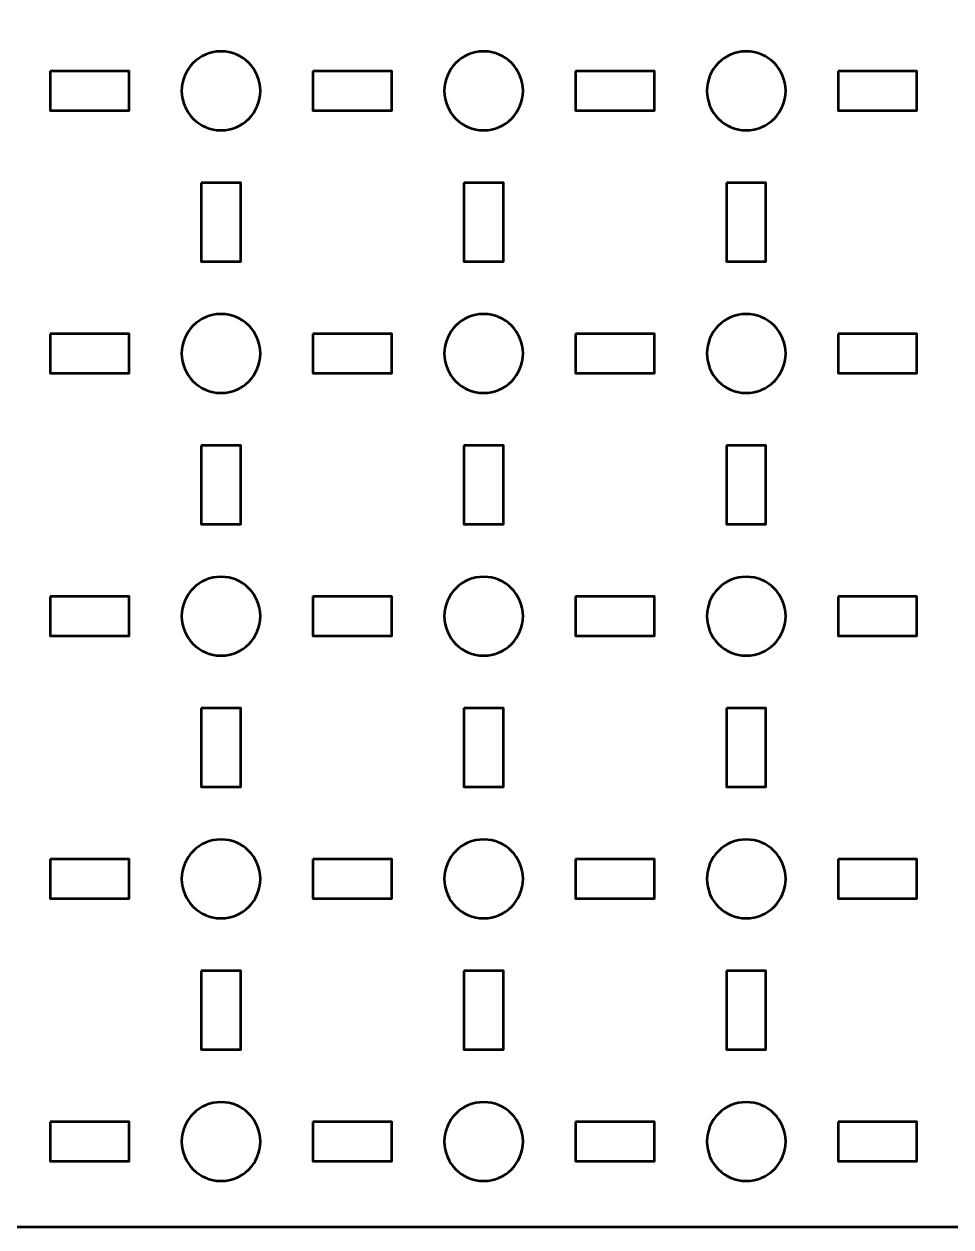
# Model space of a CAD drawing. Header units: centimetres. Extents: x -24.2 to 3.2, y -28.5 to 40.7.
# Drawn here: x -11 to -3.94, y -28.5 to -19.34 of the extents above; entities that cross this region are included whole.
import ezdxf

# ---------------------------------------------------------------- set-up
doc = ezdxf.new("R2010")
doc.units = ezdxf.units.CM
doc.header["$MEASUREMENT"] = 0
doc.layers.add('Layer 1', color=7, linetype='Continuous')

msp = doc.modelspace()

# ---------------------------------------------------------------- linework, layer by layer
at = {"layer": 'Layer 1', "lineweight": 53}
for points, knots in [([(-23.64992, -1.19999), (-23.64992, -1.19999), (2.65006, -1.19999), (2.65006, -1.19999), (2.65006, -1.19999), (2.92706, -1.19999), (3.15001, -1.42308), (3.15001, -1.70008), (3.15001, -1.70008), (3.15001, -1.70008), (3.15001, -28.00006), (3.15001, -28.00006), (3.15001, -28.00006), (3.15001, -28.27706), (2.92706, -28.50001), (2.65006, -28.50001), (2.65006, -28.50001), (2.65006, -28.50001), (-23.64992, -28.50001), (-23.64992, -28.50001), (-23.64992, -28.50001), (-23.92692, -28.50001), (-24.15001, -28.27706), (-24.15001, -28.00006), (-24.15001, -28.00006), (-24.15001, -28.00006), (-24.15001, -1.70008), (-24.15001, -1.70008), (-24.15001, -1.70008), (-24.15001, -1.42308), (-23.92692, -1.19999), (-23.64992, -1.19999)], [0, 0, 0, 0, 0.125, 0.125, 0.125, 0.125, 0.25, 0.25, 0.25, 0.25, 0.375, 0.375, 0.375, 0.375, 0.5, 0.5, 0.5, 0.5, 0.625, 0.625, 0.625, 0.625, 0.75, 0.75, 0.75, 0.75, 0.875, 0.875, 0.875, 0.875, 1, 1, 1, 1]), ([(-9.19996, -19.85008), (-9.19996, -20.01571), (-9.3343, -20.15008), (-9.49996, -20.15008), (-9.49996, -20.15008), (-9.66559, -20.15008), (-9.79997, -20.01571), (-9.79997, -19.85008), (-9.79997, -19.85008), (-9.79997, -19.68431), (-9.66559, -19.55008), (-9.49996, -19.55008), (-9.49996, -19.55008), (-9.3343, -19.55008), (-9.19996, -19.68431), (-9.19996, -19.85008)], [0, 0, 0, 0, 0.25, 0.25, 0.25, 0.25, 0.5, 0.5, 0.5, 0.5, 0.75, 0.75, 0.75, 0.75, 1, 1, 1, 1]), ([(-7.19999, -19.85008), (-7.19999, -20.01571), (-7.33423, -20.15008), (-7.5, -20.15008), (-7.5, -20.15008), (-7.66566, -20.15008), (-7.8, -20.01571), (-7.8, -19.85008), (-7.8, -19.85008), (-7.8, -19.68431), (-7.66566, -19.55008), (-7.5, -19.55008), (-7.5, -19.55008), (-7.33423, -19.55008), (-7.19999, -19.68431), (-7.19999, -19.85008)], [0, 0, 0, 0, 0.25, 0.25, 0.25, 0.25, 0.5, 0.5, 0.5, 0.5, 0.75, 0.75, 0.75, 0.75, 1, 1, 1, 1]), ([(-5.19992, -19.85008), (-5.19992, -20.01571), (-5.33429, -20.15008), (-5.49992, -20.15008), (-5.49992, -20.15008), (-5.66569, -20.15008), (-5.79992, -20.01571), (-5.79992, -19.85008), (-5.79992, -19.85008), (-5.79992, -19.68431), (-5.66569, -19.55008), (-5.49992, -19.55008), (-5.49992, -19.55008), (-5.33429, -19.55008), (-5.19992, -19.68431), (-5.19992, -19.85008)], [0, 0, 0, 0, 0.25, 0.25, 0.25, 0.25, 0.5, 0.5, 0.5, 0.5, 0.75, 0.75, 0.75, 0.75, 1, 1, 1, 1]), ([(-10.79998, -19.70001), (-10.79998, -19.70001), (-10.19998, -19.70001), (-10.19998, -19.70001), (-10.19998, -19.70001), (-10.19998, -19.70001), (-10.19998, -20.00001), (-10.19998, -20.00001), (-10.19998, -20.00001), (-10.19998, -20.00001), (-10.79998, -20.00001), (-10.79998, -20.00001), (-10.79998, -20.00001), (-10.79998, -20.00001), (-10.79998, -19.70001), (-10.79998, -19.70001)], [0, 0, 0, 0, 0.25, 0.25, 0.25, 0.25, 0.5, 0.5, 0.5, 0.5, 0.75, 0.75, 0.75, 0.75, 1, 1, 1, 1]), ([(-8.79991, -19.70001), (-8.79991, -19.70001), (-8.19991, -19.70001), (-8.19991, -19.70001), (-8.19991, -19.70001), (-8.19991, -19.70001), (-8.19991, -20.00001), (-8.19991, -20.00001), (-8.19991, -20.00001), (-8.19991, -20.00001), (-8.79991, -20.00001), (-8.79991, -20.00001), (-8.79991, -20.00001), (-8.79991, -20.00001), (-8.79991, -19.70001), (-8.79991, -19.70001)], [0, 0, 0, 0, 0.25, 0.25, 0.25, 0.25, 0.5, 0.5, 0.5, 0.5, 0.75, 0.75, 0.75, 0.75, 1, 1, 1, 1]), ([(-6.79998, -19.70001), (-6.79998, -19.70001), (-6.19997, -19.70001), (-6.19997, -19.70001), (-6.19997, -19.70001), (-6.19997, -19.70001), (-6.19997, -20.00001), (-6.19997, -20.00001), (-6.19997, -20.00001), (-6.19997, -20.00001), (-6.79998, -20.00001), (-6.79998, -20.00001), (-6.79998, -20.00001), (-6.79998, -20.00001), (-6.79998, -19.70001), (-6.79998, -19.70001)], [0, 0, 0, 0, 0.25, 0.25, 0.25, 0.25, 0.5, 0.5, 0.5, 0.5, 0.75, 0.75, 0.75, 0.75, 1, 1, 1, 1]), ([(-4.80001, -19.70001), (-4.80001, -19.70001), (-4.20001, -19.70001), (-4.20001, -19.70001), (-4.20001, -19.70001), (-4.20001, -19.70001), (-4.20001, -20.00001), (-4.20001, -20.00001), (-4.20001, -20.00001), (-4.20001, -20.00001), (-4.80001, -20.00001), (-4.80001, -20.00001), (-4.80001, -20.00001), (-4.80001, -20.00001), (-4.80001, -19.70001), (-4.80001, -19.70001)], [0, 0, 0, 0, 0.25, 0.25, 0.25, 0.25, 0.5, 0.5, 0.5, 0.5, 0.75, 0.75, 0.75, 0.75, 1, 1, 1, 1]), ([(-9.65004, -20.54999), (-9.65004, -20.54999), (-9.35003, -20.54999), (-9.35003, -20.54999), (-9.35003, -20.54999), (-9.35003, -20.54999), (-9.35003, -21.14999), (-9.35003, -21.14999), (-9.35003, -21.14999), (-9.35003, -21.14999), (-9.65004, -21.14999), (-9.65004, -21.14999), (-9.65004, -21.14999), (-9.65004, -21.14999), (-9.65004, -20.54999), (-9.65004, -20.54999)], [0, 0, 0, 0, 0.25, 0.25, 0.25, 0.25, 0.5, 0.5, 0.5, 0.5, 0.75, 0.75, 0.75, 0.75, 1, 1, 1, 1]), ([(-7.64993, -20.54999), (-7.64993, -20.54999), (-7.34992, -20.54999), (-7.34992, -20.54999), (-7.34992, -20.54999), (-7.34992, -20.54999), (-7.34992, -21.14999), (-7.34992, -21.14999), (-7.34992, -21.14999), (-7.34992, -21.14999), (-7.64993, -21.14999), (-7.64993, -21.14999), (-7.64993, -21.14999), (-7.64993, -21.14999), (-7.64993, -20.54999), (-7.64993, -20.54999)], [0, 0, 0, 0, 0.25, 0.25, 0.25, 0.25, 0.5, 0.5, 0.5, 0.5, 0.75, 0.75, 0.75, 0.75, 1, 1, 1, 1]), ([(-5.64999, -20.54999), (-5.64999, -20.54999), (-5.34999, -20.54999), (-5.34999, -20.54999), (-5.34999, -20.54999), (-5.34999, -20.54999), (-5.34999, -21.14999), (-5.34999, -21.14999), (-5.34999, -21.14999), (-5.34999, -21.14999), (-5.64999, -21.14999), (-5.64999, -21.14999), (-5.64999, -21.14999), (-5.64999, -21.14999), (-5.64999, -20.54999), (-5.64999, -20.54999)], [0, 0, 0, 0, 0.25, 0.25, 0.25, 0.25, 0.5, 0.5, 0.5, 0.5, 0.75, 0.75, 0.75, 0.75, 1, 1, 1, 1]), ([(-9.19996, -21.85001), (-9.19996, -22.01568), (-9.3343, -22.15001), (-9.49996, -22.15001), (-9.49996, -22.15001), (-9.66559, -22.15001), (-9.79997, -22.01568), (-9.79997, -21.85001), (-9.79997, -21.85001), (-9.79997, -21.68438), (-9.66559, -21.55001), (-9.49996, -21.55001), (-9.49996, -21.55001), (-9.3343, -21.55001), (-9.19996, -21.68438), (-9.19996, -21.85001)], [0, 0, 0, 0, 0.25, 0.25, 0.25, 0.25, 0.5, 0.5, 0.5, 0.5, 0.75, 0.75, 0.75, 0.75, 1, 1, 1, 1]), ([(-7.19999, -21.85001), (-7.19999, -22.01568), (-7.33423, -22.15001), (-7.5, -22.15001), (-7.5, -22.15001), (-7.66566, -22.15001), (-7.8, -22.01568), (-7.8, -21.85001), (-7.8, -21.85001), (-7.8, -21.68438), (-7.66566, -21.55001), (-7.5, -21.55001), (-7.5, -21.55001), (-7.33423, -21.55001), (-7.19999, -21.68438), (-7.19999, -21.85001)], [0, 0, 0, 0, 0.25, 0.25, 0.25, 0.25, 0.5, 0.5, 0.5, 0.5, 0.75, 0.75, 0.75, 0.75, 1, 1, 1, 1]), ([(-5.19992, -21.85001), (-5.19992, -22.01568), (-5.33429, -22.15001), (-5.49992, -22.15001), (-5.49992, -22.15001), (-5.66569, -22.15001), (-5.79992, -22.01568), (-5.79992, -21.85001), (-5.79992, -21.85001), (-5.79992, -21.68438), (-5.66569, -21.55001), (-5.49992, -21.55001), (-5.49992, -21.55001), (-5.33429, -21.55001), (-5.19992, -21.68438), (-5.19992, -21.85001)], [0, 0, 0, 0, 0.25, 0.25, 0.25, 0.25, 0.5, 0.5, 0.5, 0.5, 0.75, 0.75, 0.75, 0.75, 1, 1, 1, 1]), ([(-10.79998, -21.70008), (-10.79998, -21.70008), (-10.19998, -21.70008), (-10.19998, -21.70008), (-10.19998, -21.70008), (-10.19998, -21.70008), (-10.19998, -22.00008), (-10.19998, -22.00008), (-10.19998, -22.00008), (-10.19998, -22.00008), (-10.79998, -22.00008), (-10.79998, -22.00008), (-10.79998, -22.00008), (-10.79998, -22.00008), (-10.79998, -21.70008), (-10.79998, -21.70008)], [0, 0, 0, 0, 0.25, 0.25, 0.25, 0.25, 0.5, 0.5, 0.5, 0.5, 0.75, 0.75, 0.75, 0.75, 1, 1, 1, 1]), ([(-8.79991, -21.70008), (-8.79991, -21.70008), (-8.19991, -21.70008), (-8.19991, -21.70008), (-8.19991, -21.70008), (-8.19991, -21.70008), (-8.19991, -22.00008), (-8.19991, -22.00008), (-8.19991, -22.00008), (-8.19991, -22.00008), (-8.79991, -22.00008), (-8.79991, -22.00008), (-8.79991, -22.00008), (-8.79991, -22.00008), (-8.79991, -21.70008), (-8.79991, -21.70008)], [0, 0, 0, 0, 0.25, 0.25, 0.25, 0.25, 0.5, 0.5, 0.5, 0.5, 0.75, 0.75, 0.75, 0.75, 1, 1, 1, 1]), ([(-6.79998, -21.70008), (-6.79998, -21.70008), (-6.19997, -21.70008), (-6.19997, -21.70008), (-6.19997, -21.70008), (-6.19997, -21.70008), (-6.19997, -22.00008), (-6.19997, -22.00008), (-6.19997, -22.00008), (-6.19997, -22.00008), (-6.79998, -22.00008), (-6.79998, -22.00008), (-6.79998, -22.00008), (-6.79998, -22.00008), (-6.79998, -21.70008), (-6.79998, -21.70008)], [0, 0, 0, 0, 0.25, 0.25, 0.25, 0.25, 0.5, 0.5, 0.5, 0.5, 0.75, 0.75, 0.75, 0.75, 1, 1, 1, 1]), ([(-4.80001, -21.70008), (-4.80001, -21.70008), (-4.20001, -21.70008), (-4.20001, -21.70008), (-4.20001, -21.70008), (-4.20001, -21.70008), (-4.20001, -22.00008), (-4.20001, -22.00008), (-4.20001, -22.00008), (-4.20001, -22.00008), (-4.80001, -22.00008), (-4.80001, -22.00008), (-4.80001, -22.00008), (-4.80001, -22.00008), (-4.80001, -21.70008), (-4.80001, -21.70008)], [0, 0, 0, 0, 0.25, 0.25, 0.25, 0.25, 0.5, 0.5, 0.5, 0.5, 0.75, 0.75, 0.75, 0.75, 1, 1, 1, 1]), ([(-9.65004, -22.55006), (-9.65004, -22.55006), (-9.35003, -22.55006), (-9.35003, -22.55006), (-9.35003, -22.55006), (-9.35003, -22.55006), (-9.35003, -23.15007), (-9.35003, -23.15007), (-9.35003, -23.15007), (-9.35003, -23.15007), (-9.65004, -23.15007), (-9.65004, -23.15007), (-9.65004, -23.15007), (-9.65004, -23.15007), (-9.65004, -22.55006), (-9.65004, -22.55006)], [0, 0, 0, 0, 0.25, 0.25, 0.25, 0.25, 0.5, 0.5, 0.5, 0.5, 0.75, 0.75, 0.75, 0.75, 1, 1, 1, 1]), ([(-7.64993, -22.55006), (-7.64993, -22.55006), (-7.34992, -22.55006), (-7.34992, -22.55006), (-7.34992, -22.55006), (-7.34992, -22.55006), (-7.34992, -23.15007), (-7.34992, -23.15007), (-7.34992, -23.15007), (-7.34992, -23.15007), (-7.64993, -23.15007), (-7.64993, -23.15007), (-7.64993, -23.15007), (-7.64993, -23.15007), (-7.64993, -22.55006), (-7.64993, -22.55006)], [0, 0, 0, 0, 0.25, 0.25, 0.25, 0.25, 0.5, 0.5, 0.5, 0.5, 0.75, 0.75, 0.75, 0.75, 1, 1, 1, 1]), ([(-5.64999, -22.55006), (-5.64999, -22.55006), (-5.34999, -22.55006), (-5.34999, -22.55006), (-5.34999, -22.55006), (-5.34999, -22.55006), (-5.34999, -23.15007), (-5.34999, -23.15007), (-5.34999, -23.15007), (-5.34999, -23.15007), (-5.64999, -23.15007), (-5.64999, -23.15007), (-5.64999, -23.15007), (-5.64999, -23.15007), (-5.64999, -22.55006), (-5.64999, -22.55006)], [0, 0, 0, 0, 0.25, 0.25, 0.25, 0.25, 0.5, 0.5, 0.5, 0.5, 0.75, 0.75, 0.75, 0.75, 1, 1, 1, 1]), ([(-9.19996, -23.84998), (-9.19996, -24.01575), (-9.3343, -24.14998), (-9.49996, -24.14998), (-9.49996, -24.14998), (-9.66559, -24.14998), (-9.79997, -24.01575), (-9.79997, -23.84998), (-9.79997, -23.84998), (-9.79997, -23.68431), (-9.66559, -23.54998), (-9.49996, -23.54998), (-9.49996, -23.54998), (-9.3343, -23.54998), (-9.19996, -23.68431), (-9.19996, -23.84998)], [0, 0, 0, 0, 0.25, 0.25, 0.25, 0.25, 0.5, 0.5, 0.5, 0.5, 0.75, 0.75, 0.75, 0.75, 1, 1, 1, 1]), ([(-7.19999, -23.84998), (-7.19999, -24.01575), (-7.33423, -24.14998), (-7.5, -24.14998), (-7.5, -24.14998), (-7.66566, -24.14998), (-7.8, -24.01575), (-7.8, -23.84998), (-7.8, -23.84998), (-7.8, -23.68431), (-7.66566, -23.54998), (-7.5, -23.54998), (-7.5, -23.54998), (-7.33423, -23.54998), (-7.19999, -23.68431), (-7.19999, -23.84998)], [0, 0, 0, 0, 0.25, 0.25, 0.25, 0.25, 0.5, 0.5, 0.5, 0.5, 0.75, 0.75, 0.75, 0.75, 1, 1, 1, 1]), ([(-5.19992, -23.84998), (-5.19992, -24.01575), (-5.33429, -24.14998), (-5.49992, -24.14998), (-5.49992, -24.14998), (-5.66569, -24.14998), (-5.79992, -24.01575), (-5.79992, -23.84998), (-5.79992, -23.84998), (-5.79992, -23.68431), (-5.66569, -23.54998), (-5.49992, -23.54998), (-5.49992, -23.54998), (-5.33429, -23.54998), (-5.19992, -23.68431), (-5.19992, -23.84998)], [0, 0, 0, 0, 0.25, 0.25, 0.25, 0.25, 0.5, 0.5, 0.5, 0.5, 0.75, 0.75, 0.75, 0.75, 1, 1, 1, 1]), ([(-10.79998, -23.70005), (-10.79998, -23.70005), (-10.19998, -23.70005), (-10.19998, -23.70005), (-10.19998, -23.70005), (-10.19998, -23.70005), (-10.19998, -24.00005), (-10.19998, -24.00005), (-10.19998, -24.00005), (-10.19998, -24.00005), (-10.79998, -24.00005), (-10.79998, -24.00005), (-10.79998, -24.00005), (-10.79998, -24.00005), (-10.79998, -23.70005), (-10.79998, -23.70005)], [0, 0, 0, 0, 0.25, 0.25, 0.25, 0.25, 0.5, 0.5, 0.5, 0.5, 0.75, 0.75, 0.75, 0.75, 1, 1, 1, 1]), ([(-8.79991, -23.70005), (-8.79991, -23.70005), (-8.19991, -23.70005), (-8.19991, -23.70005), (-8.19991, -23.70005), (-8.19991, -23.70005), (-8.19991, -24.00005), (-8.19991, -24.00005), (-8.19991, -24.00005), (-8.19991, -24.00005), (-8.79991, -24.00005), (-8.79991, -24.00005), (-8.79991, -24.00005), (-8.79991, -24.00005), (-8.79991, -23.70005), (-8.79991, -23.70005)], [0, 0, 0, 0, 0.25, 0.25, 0.25, 0.25, 0.5, 0.5, 0.5, 0.5, 0.75, 0.75, 0.75, 0.75, 1, 1, 1, 1]), ([(-6.79998, -23.70005), (-6.79998, -23.70005), (-6.19997, -23.70005), (-6.19997, -23.70005), (-6.19997, -23.70005), (-6.19997, -23.70005), (-6.19997, -24.00005), (-6.19997, -24.00005), (-6.19997, -24.00005), (-6.19997, -24.00005), (-6.79998, -24.00005), (-6.79998, -24.00005), (-6.79998, -24.00005), (-6.79998, -24.00005), (-6.79998, -23.70005), (-6.79998, -23.70005)], [0, 0, 0, 0, 0.25, 0.25, 0.25, 0.25, 0.5, 0.5, 0.5, 0.5, 0.75, 0.75, 0.75, 0.75, 1, 1, 1, 1]), ([(-4.80001, -23.70005), (-4.80001, -23.70005), (-4.20001, -23.70005), (-4.20001, -23.70005), (-4.20001, -23.70005), (-4.20001, -23.70005), (-4.20001, -24.00005), (-4.20001, -24.00005), (-4.20001, -24.00005), (-4.20001, -24.00005), (-4.80001, -24.00005), (-4.80001, -24.00005), (-4.80001, -24.00005), (-4.80001, -24.00005), (-4.80001, -23.70005), (-4.80001, -23.70005)], [0, 0, 0, 0, 0.25, 0.25, 0.25, 0.25, 0.5, 0.5, 0.5, 0.5, 0.75, 0.75, 0.75, 0.75, 1, 1, 1, 1]), ([(-9.65004, -24.55003), (-9.65004, -24.55003), (-9.35003, -24.55003), (-9.35003, -24.55003), (-9.35003, -24.55003), (-9.35003, -24.55003), (-9.35003, -25.15004), (-9.35003, -25.15004), (-9.35003, -25.15004), (-9.35003, -25.15004), (-9.65004, -25.15004), (-9.65004, -25.15004), (-9.65004, -25.15004), (-9.65004, -25.15004), (-9.65004, -24.55003), (-9.65004, -24.55003)], [0, 0, 0, 0, 0.25, 0.25, 0.25, 0.25, 0.5, 0.5, 0.5, 0.5, 0.75, 0.75, 0.75, 0.75, 1, 1, 1, 1]), ([(-7.64993, -24.55003), (-7.64993, -24.55003), (-7.34992, -24.55003), (-7.34992, -24.55003), (-7.34992, -24.55003), (-7.34992, -24.55003), (-7.34992, -25.15004), (-7.34992, -25.15004), (-7.34992, -25.15004), (-7.34992, -25.15004), (-7.64993, -25.15004), (-7.64993, -25.15004), (-7.64993, -25.15004), (-7.64993, -25.15004), (-7.64993, -24.55003), (-7.64993, -24.55003)], [0, 0, 0, 0, 0.25, 0.25, 0.25, 0.25, 0.5, 0.5, 0.5, 0.5, 0.75, 0.75, 0.75, 0.75, 1, 1, 1, 1]), ([(-5.64999, -24.55003), (-5.64999, -24.55003), (-5.34999, -24.55003), (-5.34999, -24.55003), (-5.34999, -24.55003), (-5.34999, -24.55003), (-5.34999, -25.15004), (-5.34999, -25.15004), (-5.34999, -25.15004), (-5.34999, -25.15004), (-5.64999, -25.15004), (-5.64999, -25.15004), (-5.64999, -25.15004), (-5.64999, -25.15004), (-5.64999, -24.55003), (-5.64999, -24.55003)], [0, 0, 0, 0, 0.25, 0.25, 0.25, 0.25, 0.5, 0.5, 0.5, 0.5, 0.75, 0.75, 0.75, 0.75, 1, 1, 1, 1]), ([(-9.19996, -25.85005), (-9.19996, -26.01568), (-9.3343, -26.15005), (-9.49996, -26.15005), (-9.49996, -26.15005), (-9.66559, -26.15005), (-9.79997, -26.01568), (-9.79997, -25.85005), (-9.79997, -25.85005), (-9.79997, -25.68428), (-9.66559, -25.55005), (-9.49996, -25.55005), (-9.49996, -25.55005), (-9.3343, -25.55005), (-9.19996, -25.68428), (-9.19996, -25.85005)], [0, 0, 0, 0, 0.25, 0.25, 0.25, 0.25, 0.5, 0.5, 0.5, 0.5, 0.75, 0.75, 0.75, 0.75, 1, 1, 1, 1]), ([(-7.19999, -25.85005), (-7.19999, -26.01568), (-7.33423, -26.15005), (-7.5, -26.15005), (-7.5, -26.15005), (-7.66566, -26.15005), (-7.8, -26.01568), (-7.8, -25.85005), (-7.8, -25.85005), (-7.8, -25.68428), (-7.66566, -25.55005), (-7.5, -25.55005), (-7.5, -25.55005), (-7.33423, -25.55005), (-7.19999, -25.68428), (-7.19999, -25.85005)], [0, 0, 0, 0, 0.25, 0.25, 0.25, 0.25, 0.5, 0.5, 0.5, 0.5, 0.75, 0.75, 0.75, 0.75, 1, 1, 1, 1]), ([(-5.19992, -25.85005), (-5.19992, -26.01568), (-5.33429, -26.15005), (-5.49992, -26.15005), (-5.49992, -26.15005), (-5.66569, -26.15005), (-5.79992, -26.01568), (-5.79992, -25.85005), (-5.79992, -25.85005), (-5.79992, -25.68428), (-5.66569, -25.55005), (-5.49992, -25.55005), (-5.49992, -25.55005), (-5.33429, -25.55005), (-5.19992, -25.68428), (-5.19992, -25.85005)], [0, 0, 0, 0, 0.25, 0.25, 0.25, 0.25, 0.5, 0.5, 0.5, 0.5, 0.75, 0.75, 0.75, 0.75, 1, 1, 1, 1]), ([(-10.79998, -25.69998), (-10.79998, -25.69998), (-10.19998, -25.69998), (-10.19998, -25.69998), (-10.19998, -25.69998), (-10.19998, -25.69998), (-10.19998, -25.99998), (-10.19998, -25.99998), (-10.19998, -25.99998), (-10.19998, -25.99998), (-10.79998, -25.99998), (-10.79998, -25.99998), (-10.79998, -25.99998), (-10.79998, -25.99998), (-10.79998, -25.69998), (-10.79998, -25.69998)], [0, 0, 0, 0, 0.25, 0.25, 0.25, 0.25, 0.5, 0.5, 0.5, 0.5, 0.75, 0.75, 0.75, 0.75, 1, 1, 1, 1]), ([(-8.79991, -25.69998), (-8.79991, -25.69998), (-8.19991, -25.69998), (-8.19991, -25.69998), (-8.19991, -25.69998), (-8.19991, -25.69998), (-8.19991, -25.99998), (-8.19991, -25.99998), (-8.19991, -25.99998), (-8.19991, -25.99998), (-8.79991, -25.99998), (-8.79991, -25.99998), (-8.79991, -25.99998), (-8.79991, -25.99998), (-8.79991, -25.69998), (-8.79991, -25.69998)], [0, 0, 0, 0, 0.25, 0.25, 0.25, 0.25, 0.5, 0.5, 0.5, 0.5, 0.75, 0.75, 0.75, 0.75, 1, 1, 1, 1]), ([(-6.79998, -25.69998), (-6.79998, -25.69998), (-6.19997, -25.69998), (-6.19997, -25.69998), (-6.19997, -25.69998), (-6.19997, -25.69998), (-6.19997, -25.99998), (-6.19997, -25.99998), (-6.19997, -25.99998), (-6.19997, -25.99998), (-6.79998, -25.99998), (-6.79998, -25.99998), (-6.79998, -25.99998), (-6.79998, -25.99998), (-6.79998, -25.69998), (-6.79998, -25.69998)], [0, 0, 0, 0, 0.25, 0.25, 0.25, 0.25, 0.5, 0.5, 0.5, 0.5, 0.75, 0.75, 0.75, 0.75, 1, 1, 1, 1]), ([(-4.80001, -25.69998), (-4.80001, -25.69998), (-4.20001, -25.69998), (-4.20001, -25.69998), (-4.20001, -25.69998), (-4.20001, -25.69998), (-4.20001, -25.99998), (-4.20001, -25.99998), (-4.20001, -25.99998), (-4.20001, -25.99998), (-4.80001, -25.99998), (-4.80001, -25.99998), (-4.80001, -25.99998), (-4.80001, -25.99998), (-4.80001, -25.69998), (-4.80001, -25.69998)], [0, 0, 0, 0, 0.25, 0.25, 0.25, 0.25, 0.5, 0.5, 0.5, 0.5, 0.75, 0.75, 0.75, 0.75, 1, 1, 1, 1]), ([(-9.65004, -26.5501), (-9.65004, -26.5501), (-9.35003, -26.5501), (-9.35003, -26.5501), (-9.35003, -26.5501), (-9.35003, -26.5501), (-9.35003, -27.15011), (-9.35003, -27.15011), (-9.35003, -27.15011), (-9.35003, -27.15011), (-9.65004, -27.15011), (-9.65004, -27.15011), (-9.65004, -27.15011), (-9.65004, -27.15011), (-9.65004, -26.5501), (-9.65004, -26.5501)], [0, 0, 0, 0, 0.25, 0.25, 0.25, 0.25, 0.5, 0.5, 0.5, 0.5, 0.75, 0.75, 0.75, 0.75, 1, 1, 1, 1]), ([(-7.64993, -26.5501), (-7.64993, -26.5501), (-7.34992, -26.5501), (-7.34992, -26.5501), (-7.34992, -26.5501), (-7.34992, -26.5501), (-7.34992, -27.15011), (-7.34992, -27.15011), (-7.34992, -27.15011), (-7.34992, -27.15011), (-7.64993, -27.15011), (-7.64993, -27.15011), (-7.64993, -27.15011), (-7.64993, -27.15011), (-7.64993, -26.5501), (-7.64993, -26.5501)], [0, 0, 0, 0, 0.25, 0.25, 0.25, 0.25, 0.5, 0.5, 0.5, 0.5, 0.75, 0.75, 0.75, 0.75, 1, 1, 1, 1]), ([(-5.64999, -26.5501), (-5.64999, -26.5501), (-5.34999, -26.5501), (-5.34999, -26.5501), (-5.34999, -26.5501), (-5.34999, -26.5501), (-5.34999, -27.15011), (-5.34999, -27.15011), (-5.34999, -27.15011), (-5.34999, -27.15011), (-5.64999, -27.15011), (-5.64999, -27.15011), (-5.64999, -27.15011), (-5.64999, -27.15011), (-5.64999, -26.5501), (-5.64999, -26.5501)], [0, 0, 0, 0, 0.25, 0.25, 0.25, 0.25, 0.5, 0.5, 0.5, 0.5, 0.75, 0.75, 0.75, 0.75, 1, 1, 1, 1]), ([(-9.19996, -27.84998), (-9.19996, -28.01579), (-9.3343, -28.14999), (-9.49996, -28.14999), (-9.49996, -28.14999), (-9.66559, -28.14999), (-9.79997, -28.01579), (-9.79997, -27.84998), (-9.79997, -27.84998), (-9.79997, -27.68436), (-9.66559, -27.55002), (-9.49996, -27.55002), (-9.49996, -27.55002), (-9.3343, -27.55002), (-9.19996, -27.68436), (-9.19996, -27.84998)], [0, 0, 0, 0, 0.25, 0.25, 0.25, 0.25, 0.5, 0.5, 0.5, 0.5, 0.75, 0.75, 0.75, 0.75, 1, 1, 1, 1]), ([(-7.19999, -27.84998), (-7.19999, -28.01579), (-7.33423, -28.14999), (-7.5, -28.14999), (-7.5, -28.14999), (-7.66566, -28.14999), (-7.8, -28.01579), (-7.8, -27.84998), (-7.8, -27.84998), (-7.8, -27.68436), (-7.66566, -27.55002), (-7.5, -27.55002), (-7.5, -27.55002), (-7.33423, -27.55002), (-7.19999, -27.68436), (-7.19999, -27.84998)], [0, 0, 0, 0, 0.25, 0.25, 0.25, 0.25, 0.5, 0.5, 0.5, 0.5, 0.75, 0.75, 0.75, 0.75, 1, 1, 1, 1]), ([(-5.19992, -27.84998), (-5.19992, -28.01579), (-5.33429, -28.14999), (-5.49992, -28.14999), (-5.49992, -28.14999), (-5.66569, -28.14999), (-5.79992, -28.01579), (-5.79992, -27.84998), (-5.79992, -27.84998), (-5.79992, -27.68436), (-5.66569, -27.55002), (-5.49992, -27.55002), (-5.49992, -27.55002), (-5.33429, -27.55002), (-5.19992, -27.68436), (-5.19992, -27.84998)], [0, 0, 0, 0, 0.25, 0.25, 0.25, 0.25, 0.5, 0.5, 0.5, 0.5, 0.75, 0.75, 0.75, 0.75, 1, 1, 1, 1]), ([(-10.79998, -27.70005), (-10.79998, -27.70005), (-10.19998, -27.70005), (-10.19998, -27.70005), (-10.19998, -27.70005), (-10.19998, -27.70005), (-10.19998, -28.00006), (-10.19998, -28.00006), (-10.19998, -28.00006), (-10.19998, -28.00006), (-10.79998, -28.00006), (-10.79998, -28.00006), (-10.79998, -28.00006), (-10.79998, -28.00006), (-10.79998, -27.70005), (-10.79998, -27.70005)], [0, 0, 0, 0, 0.25, 0.25, 0.25, 0.25, 0.5, 0.5, 0.5, 0.5, 0.75, 0.75, 0.75, 0.75, 1, 1, 1, 1]), ([(-8.79991, -27.70005), (-8.79991, -27.70005), (-8.19991, -27.70005), (-8.19991, -27.70005), (-8.19991, -27.70005), (-8.19991, -27.70005), (-8.19991, -28.00006), (-8.19991, -28.00006), (-8.19991, -28.00006), (-8.19991, -28.00006), (-8.79991, -28.00006), (-8.79991, -28.00006), (-8.79991, -28.00006), (-8.79991, -28.00006), (-8.79991, -27.70005), (-8.79991, -27.70005)], [0, 0, 0, 0, 0.25, 0.25, 0.25, 0.25, 0.5, 0.5, 0.5, 0.5, 0.75, 0.75, 0.75, 0.75, 1, 1, 1, 1]), ([(-6.79998, -27.70005), (-6.79998, -27.70005), (-6.19997, -27.70005), (-6.19997, -27.70005), (-6.19997, -27.70005), (-6.19997, -27.70005), (-6.19997, -28.00006), (-6.19997, -28.00006), (-6.19997, -28.00006), (-6.19997, -28.00006), (-6.79998, -28.00006), (-6.79998, -28.00006), (-6.79998, -28.00006), (-6.79998, -28.00006), (-6.79998, -27.70005), (-6.79998, -27.70005)], [0, 0, 0, 0, 0.25, 0.25, 0.25, 0.25, 0.5, 0.5, 0.5, 0.5, 0.75, 0.75, 0.75, 0.75, 1, 1, 1, 1]), ([(-4.80001, -27.70005), (-4.80001, -27.70005), (-4.20001, -27.70005), (-4.20001, -27.70005), (-4.20001, -27.70005), (-4.20001, -27.70005), (-4.20001, -28.00006), (-4.20001, -28.00006), (-4.20001, -28.00006), (-4.20001, -28.00006), (-4.80001, -28.00006), (-4.80001, -28.00006), (-4.80001, -28.00006), (-4.80001, -28.00006), (-4.80001, -27.70005), (-4.80001, -27.70005)], [0, 0, 0, 0, 0.25, 0.25, 0.25, 0.25, 0.5, 0.5, 0.5, 0.5, 0.75, 0.75, 0.75, 0.75, 1, 1, 1, 1])]:
    msp.add_open_spline(points, degree=3, knots=knots, dxfattribs=at)

doc.saveas('drawing.dxf')
